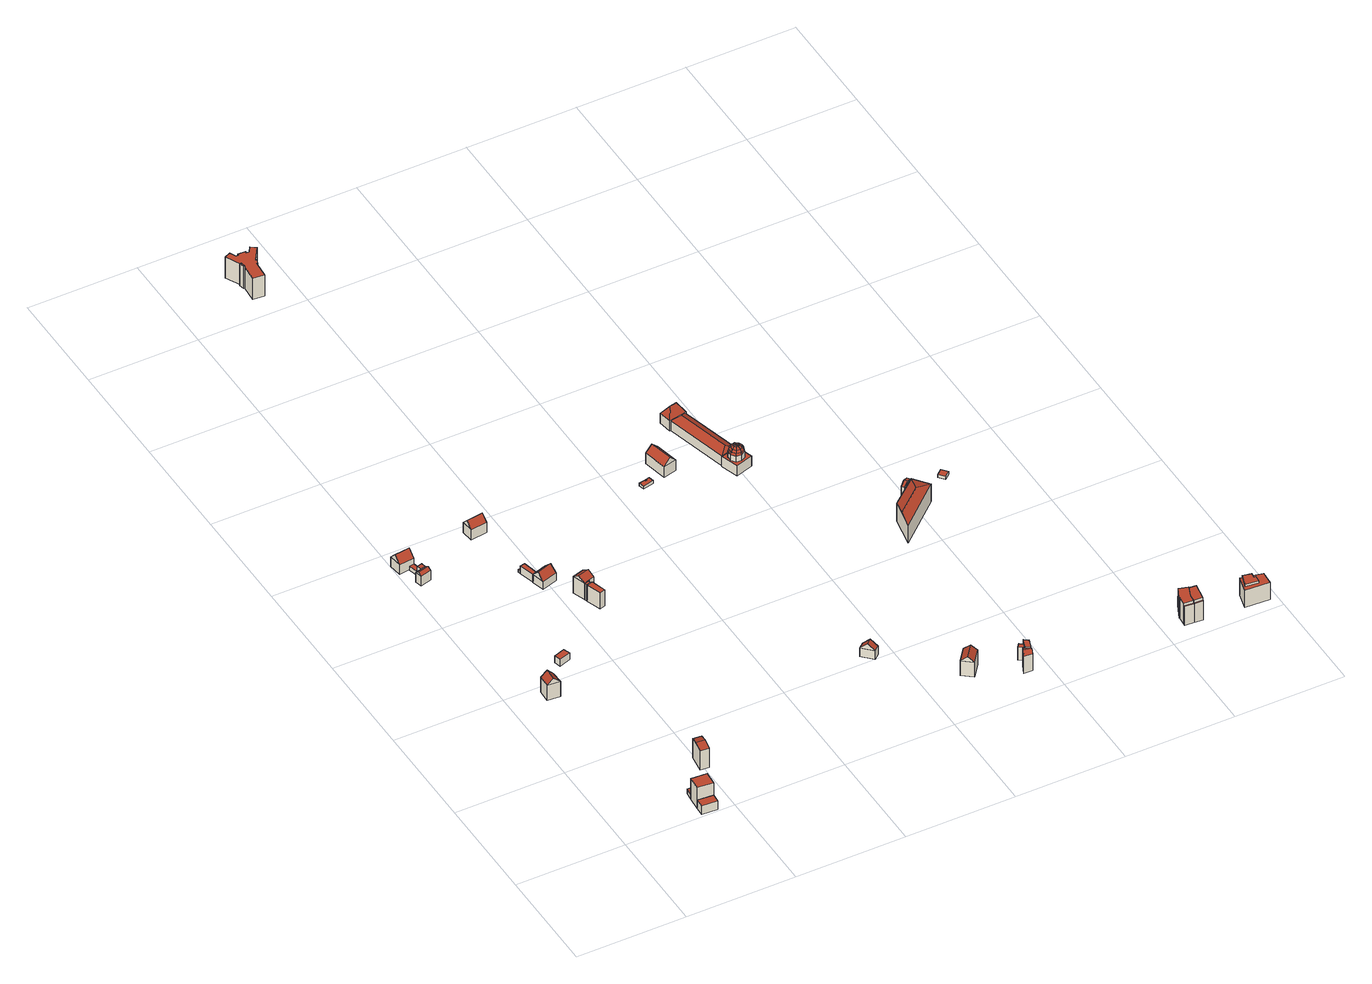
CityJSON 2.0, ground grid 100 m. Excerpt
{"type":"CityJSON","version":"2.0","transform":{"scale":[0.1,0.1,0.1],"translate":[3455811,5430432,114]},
"CityObjects":{
"building1":{"type":"Building","children":["building1-1","building1-2","building1-3"]},
"building1-1":{"type":"BuildingPart","attributes":{"RigdeHeight":124.01,"EavesHeight":124.01,"roofType":"1010"},"parents":["building1"],"geometry":[{"type":"MultiSurface","lod":"2","boundaries":[[[0,1,2,3]],[[4,5,1,0]],[[6,7,5,4]],[[3,2,7,6]],[[4,0,3,6]],[[1,5,7,2]]],"semantics":{"surfaces":[{"type":"WallSurface"},{"type":"RoofSurface"},{"type":"GroundSurface"}],"values":[0,0,0,0,1,2]}}]},
"building1-2":{"type":"BuildingPart","attributes":{"RigdeHeight":136.89,"EavesHeight":136.89,"roofType":"1000"},"parents":["building1"],"geometry":[{"type":"MultiSurface","lod":"2","boundaries":[[[8,5,7,9]],[[10,11,5,8]],[[12,13,11,10]],[[9,7,13,12]],[[10,8,9,12]],[[5,11,13,7]]],"semantics":{"surfaces":[{"type":"WallSurface"},{"type":"RoofSurface"},{"type":"GroundSurface"}],"values":[0,0,0,0,1,2]}}]},
"building1-3":{"type":"BuildingPart","attributes":{"RigdeHeight":120.21,"EavesHeight":120.21,"roofType":"1000"},"parents":["building1"],"geometry":[{"type":"MultiSurface","lod":"2","boundaries":[[[14,15,16,17]],[[18,13,15,14]],[[19,11,13,18]],[[17,16,11,19]],[[18,14,17,19]],[[15,13,11,16]]],"semantics":{"surfaces":[{"type":"WallSurface"},{"type":"RoofSurface"},{"type":"GroundSurface"}],"values":[0,0,0,0,1,2]}}]},
"building2":{"type":"Building","attributes":{"RigdeHeight":136.35,"EavesHeight":130.81,"roofType":"1030"},"geometry":[{"type":"MultiSurface","lod":"2","boundaries":[[[20,21,22,23]],[[24,25,21,20]],[[26,27,25,24]],[[23,22,27,26]],[[20,28,24]],[[26,29,23]],[[23,29,28,20]],[[24,28,29,26]],[[21,25,27,22]]],"semantics":{"surfaces":[{"type":"WallSurface"},{"type":"RoofSurface"},{"type":"GroundSurface"}],"values":[0,0,0,0,0,0,1,1,2]}}]},
"building3":{"type":"Building","children":["building3-1","building3-2","building3-3","building3-4"]},
"building3-1":{"type":"BuildingPart","attributes":{"RigdeHeight":132.1,"EavesHeight":125.34,"roofType":"1030"},"parents":["building3"],"geometry":[{"type":"MultiSurface","lod":"2","boundaries":[[[30,31,32,33]],[[34,35,31,30]],[[36,37,35,34]],[[33,32,37,36]],[[30,38,34]],[[36,39,33]],[[33,39,38,30]],[[34,38,39,36]],[[31,35,37,32]]],"semantics":{"surfaces":[{"type":"WallSurface"},{"type":"RoofSurface"},{"type":"GroundSurface"}],"values":[0,0,0,0,0,0,1,1,2]}}]},
"building3-2":{"type":"BuildingPart","attributes":{"RigdeHeight":119.69,"EavesHeight":119.69,"roofType":"1000"},"parents":["building3"],"geometry":[{"type":"MultiSurface","lod":"2","boundaries":[[[40,41,42,43]],[[44,45,41,40]],[[46,47,45,44]],[[43,42,47,46]],[[44,40,43,46]],[[41,45,47,42]]],"semantics":{"surfaces":[{"type":"WallSurface"},{"type":"RoofSurface"},{"type":"GroundSurface"}],"values":[0,0,0,0,1,2]}}]},
"building3-3":{"type":"BuildingPart","attributes":{"RigdeHeight":125.83,"EavesHeight":125.83,"roofType":"1000"},"parents":["building3"],"geometry":[{"type":"MultiSurface","lod":"2","boundaries":[[[48,49,42,50]],[[51,52,49,48]],[[53,54,52,51]],[[50,42,54,53]],[[51,48,50,53]],[[49,52,54,42]]],"semantics":{"surfaces":[{"type":"WallSurface"},{"type":"RoofSurface"},{"type":"GroundSurface"}],"values":[0,0,0,0,1,2]}}]},
"building3-4":{"type":"BuildingPart","attributes":{"RigdeHeight":127.52,"EavesHeight":125.55,"roofType":"1030"},"parents":["building3"],"geometry":[{"type":"MultiSurface","lod":"2","boundaries":[[[55,56,57,58]],[[59,60,56,55]],[[61,62,60,59]],[[58,57,62,61]],[[55,63,59]],[[61,64,58]],[[58,64,63,55]],[[59,63,64,61]],[[56,60,62,57]]],"semantics":{"surfaces":[{"type":"WallSurface"},{"type":"RoofSurface"},{"type":"GroundSurface"}],"values":[0,0,0,0,0,0,1,1,2]}}]},
"building4":{"type":"Building","children":["building4-1","building4-2","building4-3"]},
"building4-1":{"type":"BuildingPart","attributes":{"RigdeHeight":123.1,"EavesHeight":123.1,"roofType":"1000"},"parents":["building4"],"geometry":[{"type":"MultiSurface","lod":"2","boundaries":[[[65,66,67,68]],[[69,70,66,65]],[[71,72,70,69]],[[73,74,72,71]],[[75,76,74,73]],[[68,67,76,75]],[[73,71,69,65,68,75]],[[66,70,72,74,76,67]]],"semantics":{"surfaces":[{"type":"WallSurface"},{"type":"RoofSurface"},{"type":"GroundSurface"}],"values":[0,0,0,0,0,0,1,2]}}]},
"building4-2":{"type":"BuildingPart","attributes":{"RigdeHeight":137.55,"EavesHeight":135.05,"roofType":"1030"},"parents":["building4"],"geometry":[{"type":"MultiSurface","lod":"2","boundaries":[[[77,78,79,80]],[[81,82,78,77]],[[83,84,82,81]],[[80,79,84,83]],[[77,85,81]],[[83,86,80]],[[80,86,85,77]],[[81,85,86,83]],[[78,82,84,79]]],"semantics":{"surfaces":[{"type":"WallSurface"},{"type":"RoofSurface"},{"type":"GroundSurface"}],"values":[0,0,0,0,0,0,1,1,2]}}]},
"building4-3":{"type":"BuildingPart","attributes":{"RigdeHeight":123.06,"EavesHeight":123.06,"roofType":"1000"},"parents":["building4"],"geometry":[{"type":"MultiSurface","lod":"2","boundaries":[[[87,88,76,75]],[[89,90,88,87]],[[91,78,90,89]],[[75,76,78,91]],[[89,87,75,91]],[[88,90,78,76]]],"semantics":{"surfaces":[{"type":"WallSurface"},{"type":"RoofSurface"},{"type":"GroundSurface"}],"values":[0,0,0,0,1,2]}}]},
"building5":{"type":"Building","attributes":{"RigdeHeight":122.66,"EavesHeight":122.66,"roofType":"1000"},"geometry":[{"type":"MultiSurface","lod":"2","boundaries":[[[92,93,94,95]],[[96,97,93,92]],[[98,99,97,96]],[[95,94,99,98]],[[96,92,95,98]],[[93,97,99,94]]],"semantics":{"surfaces":[{"type":"WallSurface"},{"type":"RoofSurface"},{"type":"GroundSurface"}],"values":[0,0,0,0,1,2]}}]},
"building6":{"type":"Building","children":["building6-1","building6-2","building6-3"]},
"building6-1":{"type":"BuildingPart","attributes":{"RigdeHeight":118.6,"EavesHeight":118.6,"roofType":"1000"},"parents":["building6"],"geometry":[{"type":"MultiSurface","lod":"2","boundaries":[[[100,101,102,103]],[[104,105,101,100]],[[106,107,105,104]],[[103,102,107,106]],[[104,100,103,106]],[[101,105,107,102]]],"semantics":{"surfaces":[{"type":"WallSurface"},{"type":"RoofSurface"},{"type":"GroundSurface"}],"values":[0,0,0,0,1,2]}}]},
"building6-2":{"type":"BuildingPart","attributes":{"RigdeHeight":123.6,"EavesHeight":123.6,"roofType":"1000"},"parents":["building6"],"geometry":[{"type":"MultiSurface","lod":"2","boundaries":[[[108,109,110,111]],[[112,113,109,108]],[[114,115,113,112]],[[111,110,115,114]],[[112,108,111,114]],[[109,113,115,110]]],"semantics":{"surfaces":[{"type":"WallSurface"},{"type":"RoofSurface"},{"type":"GroundSurface"}],"values":[0,0,0,0,1,2]}}]},
"building6-3":{"type":"BuildingPart","attributes":{"RigdeHeight":129.82,"EavesHeight":123.6,"roofType":"1030"},"parents":["building6"],"geometry":[{"type":"MultiSurface","lod":"2","boundaries":[[[116,117,118,119]],[[112,120,117,116]],[[121,122,120,112]],[[119,118,122,121]],[[116,123,112]],[[121,124,119]],[[119,124,123,116]],[[112,123,124,121]],[[117,120,122,118]]],"semantics":{"surfaces":[{"type":"WallSurface"},{"type":"RoofSurface"},{"type":"GroundSurface"}],"values":[0,0,0,0,0,0,1,1,2]}}]},
"building7":{"type":"Building","attributes":{"RigdeHeight":130.98,"EavesHeight":124.61,"roofType":"1030"},"geometry":[{"type":"MultiSurface","lod":"2","boundaries":[[[125,126,127,128]],[[129,130,126,125]],[[131,132,130,129]],[[128,127,132,131]],[[125,133,129]],[[131,134,128]],[[128,134,133,125]],[[129,133,134,131]],[[126,130,132,127]]],"semantics":{"surfaces":[{"type":"WallSurface"},{"type":"RoofSurface"},{"type":"GroundSurface"}],"values":[0,0,0,0,0,0,1,1,2]}}]},
"building8":{"type":"Building","children":["building8-1","building8-2","building8-3"]},
"building8-1":{"type":"BuildingPart","attributes":{"RigdeHeight":136.85,"EavesHeight":132.48,"roofType":"1030"},"parents":["building8"],"geometry":[{"type":"MultiSurface","lod":"2","boundaries":[[[135,136,137,138]],[[139,140,136,135]],[[141,142,140,139]],[[138,137,142,141]],[[135,143,139]],[[141,144,138]],[[138,144,143,135]],[[139,143,144,141]],[[136,140,142,137]]],"semantics":{"surfaces":[{"type":"WallSurface"},{"type":"RoofSurface"},{"type":"GroundSurface"}],"values":[0,0,0,0,0,0,1,1,2]}}]},
"building8-2":{"type":"BuildingPart","attributes":{"RigdeHeight":132.48,"EavesHeight":132.48,"roofType":"1000"},"parents":["building8"],"geometry":[{"type":"MultiSurface","lod":"2","boundaries":[[[145,146,147,148]],[[149,150,146,145]],[[151,152,150,149]],[[141,142,152,151]],[[148,147,142,141]],[[151,149,145,148,141]],[[146,150,152,142,147]]],"semantics":{"surfaces":[{"type":"WallSurface"},{"type":"RoofSurface"},{"type":"GroundSurface"}],"values":[0,0,0,0,0,1,2]}}]},
"building8-3":{"type":"BuildingPart","attributes":{"RigdeHeight":132.48,"EavesHeight":132.48,"roofType":"1000"},"parents":["building8"],"geometry":[{"type":"MultiSurface","lod":"2","boundaries":[[[153,154,155,156]],[[157,158,154,153]],[[159,160,158,157]],[[151,152,160,159]],[[156,155,152,151]],[[159,157,153,156,151]],[[154,158,160,152,155]]],"semantics":{"surfaces":[{"type":"WallSurface"},{"type":"RoofSurface"},{"type":"GroundSurface"}],"values":[0,0,0,0,0,1,2]}}]},
"building9":{"type":"Building","children":["building9-1","building9-2"]},
"building9-1":{"type":"BuildingPart","attributes":{"RigdeHeight":137.05,"EavesHeight":137.05,"roofType":"1000"},"parents":["building9"],"geometry":[{"type":"MultiSurface","lod":"2","boundaries":[[[161,162,163,164]],[[165,166,162,161]],[[167,168,166,165]],[[169,170,168,167]],[[171,172,170,169]],[[173,174,172,171]],[[175,176,174,173]],[[177,178,176,175]],[[179,180,178,177]],[[181,182,180,179]],[[183,184,182,181]],[[185,186,184,183]],[[187,188,186,185]],[[189,190,188,187]],[[191,192,190,189]],[[193,194,192,191]],[[195,196,194,193]],[[164,163,196,195]],[[193,191,189,187,185,183,181,179,177,175,173,171,169,167,165,161,164,195]],[[162,166,168,170,172,174,176,178,180,182,184,186,188,190,192,194,196,163]]],"semantics":{"surfaces":[{"type":"WallSurface"},{"type":"RoofSurface"},{"type":"GroundSurface"}],"values":[0,0,0,0,0,0,0,0,0,0,0,0,0,0,0,0,0,0,1,2]}}]},
"building9-2":{"type":"BuildingPart","attributes":{"RigdeHeight":138.55,"EavesHeight":138.55,"roofType":"1000"},"parents":["building9"],"geometry":[{"type":"MultiSurface","lod":"2","boundaries":[[[197,198,163,199]],[[200,201,198,197]],[[202,162,201,200]],[[199,163,162,202]],[[200,197,199,202]],[[198,201,162,163]]],"semantics":{"surfaces":[{"type":"WallSurface"},{"type":"RoofSurface"},{"type":"GroundSurface"}],"values":[0,0,0,0,1,2]}}]},
"building10":{"type":"Building","attributes":{"RigdeHeight":129.61,"EavesHeight":123.92,"roofType":"1030"},"geometry":[{"type":"MultiSurface","lod":"2","boundaries":[[[203,204,205,206]],[[207,208,204,203]],[[209,210,208,207]],[[206,205,210,209]],[[203,211,207]],[[209,212,206]],[[206,212,211,203]],[[207,211,212,209]],[[204,208,210,205]]],"semantics":{"surfaces":[{"type":"WallSurface"},{"type":"RoofSurface"},{"type":"GroundSurface"}],"values":[0,0,0,0,0,0,1,1,2]}}]},
"building11":{"type":"Building","children":["building11-1","building11-2"]},
"building11-1":{"type":"BuildingPart","attributes":{"RigdeHeight":132.7,"EavesHeight":126.65,"roofType":"1030"},"parents":["building11"],"geometry":[{"type":"MultiSurface","lod":"2","boundaries":[[[213,214,215,216]],[[217,218,214,213]],[[219,220,218,217]],[[216,215,220,219]],[[213,221,217]],[[219,222,216]],[[216,222,221,213]],[[217,221,222,219]],[[214,218,220,215]]],"semantics":{"surfaces":[{"type":"WallSurface"},{"type":"RoofSurface"},{"type":"GroundSurface"}],"values":[0,0,0,0,0,0,1,1,2]}}]},
"building11-2":{"type":"BuildingPart","attributes":{"RigdeHeight":118.6,"EavesHeight":118.6,"roofType":"1000"},"parents":["building11"],"geometry":[{"type":"MultiSurface","lod":"2","boundaries":[[[223,224,225,226]],[[227,228,224,223]],[[229,230,228,227]],[[231,232,230,229]],[[233,234,232,231]],[[235,236,234,233]],[[237,238,236,235]],[[226,225,238,237]],[[235,233,231,229,227,223,226,237]],[[224,228,230,232,234,236,238,225]]],"semantics":{"surfaces":[{"type":"WallSurface"},{"type":"RoofSurface"},{"type":"GroundSurface"}],"values":[0,0,0,0,0,0,0,0,1,2]}}]},
"building12":{"type":"Building","attributes":{"RigdeHeight":134.69,"EavesHeight":130.04,"roofType":"1030"},"geometry":[{"type":"MultiSurface","lod":"2","boundaries":[[[239,240,241,242]],[[243,244,240,239]],[[245,246,244,243]],[[242,241,246,245]],[[239,247,243]],[[245,248,242]],[[242,248,247,239]],[[243,247,248,245]],[[240,244,246,241]]],"semantics":{"surfaces":[{"type":"WallSurface"},{"type":"RoofSurface"},{"type":"GroundSurface"}],"values":[0,0,0,0,0,0,1,1,2]}}]},
"building13":{"type":"Building","children":["building13-1","building13-2","building13-3"]},
"building13-1":{"type":"BuildingPart","attributes":{"RigdeHeight":134.76,"EavesHeight":132.61,"roofType":"1030"},"parents":["building13"],"geometry":[{"type":"MultiSurface","lod":"2","boundaries":[[[249,250,251,252]],[[253,254,250,249]],[[255,256,254,253]],[[252,251,256,255]],[[249,257,253]],[[255,258,252]],[[252,258,257,249]],[[253,257,258,255]],[[250,254,256,251]]],"semantics":{"surfaces":[{"type":"WallSurface"},{"type":"RoofSurface"},{"type":"GroundSurface"}],"values":[0,0,0,0,0,0,1,1,2]}}]},
"building13-2":{"type":"BuildingPart","attributes":{"RigdeHeight":133.15,"EavesHeight":133.15,"roofType":"1000"},"parents":["building13"],"geometry":[{"type":"MultiSurface","lod":"2","boundaries":[[[259,260,261,262]],[[263,264,260,259]],[[265,256,264,263]],[[262,261,256,265]],[[263,259,262,265]],[[260,264,256,261]]],"semantics":{"surfaces":[{"type":"WallSurface"},{"type":"RoofSurface"},{"type":"GroundSurface"}],"values":[0,0,0,0,1,2]}}]},
"building13-3":{"type":"BuildingPart","attributes":{"RigdeHeight":128.46,"EavesHeight":128.46,"roofType":"1000"},"parents":["building13"],"geometry":[{"type":"MultiSurface","lod":"2","boundaries":[[[266,267,268,269]],[[270,271,267,266]],[[272,273,271,270]],[[269,268,273,272]],[[270,266,269,272]],[[267,271,273,268]]],"semantics":{"surfaces":[{"type":"WallSurface"},{"type":"RoofSurface"},{"type":"GroundSurface"}],"values":[0,0,0,0,1,2]}}]},
"building14":{"type":"Building","children":["building14-1","building14-2","building14-3","building14-4"]},
"building14-1":{"type":"BuildingPart","attributes":{"RigdeHeight":134.77,"EavesHeight":125.99,"roofType":"1040"},"parents":["building14"],"geometry":[{"type":"MultiSurface","lod":"2","boundaries":[[[274,275,276,277]],[[278,279,275,274]],[[280,281,279,278]],[[277,276,281,280]],[[274,282,278]],[[280,283,277]],[[277,283,282,274]],[[278,282,283,280]],[[275,279,281,276]]],"semantics":{"surfaces":[{"type":"WallSurface"},{"type":"RoofSurface"},{"type":"GroundSurface"}],"values":[0,0,0,0,1,1,1,1,2]}}]},
"building14-2":{"type":"BuildingPart","attributes":{"RigdeHeight":129.94,"EavesHeight":125.77,"roofType":"1040"},"parents":["building14"],"geometry":[{"type":"MultiSurface","lod":"2","boundaries":[[[284,285,286,287]],[[288,289,285,284]],[[290,291,289,288]],[[287,286,291,290]],[[284,292,288]],[[290,293,287]],[[287,293,292,284]],[[288,292,293,290]],[[285,289,291,286]]],"semantics":{"surfaces":[{"type":"WallSurface"},{"type":"RoofSurface"},{"type":"GroundSurface"}],"values":[0,0,0,0,1,1,1,1,2]}}]},
"building14-3":{"type":"BuildingPart","attributes":{"RigdeHeight":126.17,"EavesHeight":126.17,"roofType":"1010"},"parents":["building14"],"geometry":[{"type":"MultiSurface","lod":"2","boundaries":[[[294,295,296,297]],[[298,299,295,294]],[[300,301,299,298]],[[297,296,301,300]],[[298,294,297,300]],[[295,299,301,296]]],"semantics":{"surfaces":[{"type":"WallSurface"},{"type":"RoofSurface"},{"type":"GroundSurface"}],"values":[0,0,0,0,1,2]}}]},
"building14-4":{"type":"BuildingPart","attributes":{"RigdeHeight":138.59,"EavesHeight":132.21,"roofType":"1130"},"parents":["building14"],"geometry":[{"type":"MultiSurface","lod":"2","boundaries":[[[302,303,304,305]],[[306,307,303,302]],[[308,309,307,306]],[[310,311,309,308]],[[312,313,311,310]],[[314,315,313,312]],[[316,317,315,314]],[[318,319,317,316]],[[305,304,319,318]],[[320,321,322]],[[321,323,322]],[[323,324,322]],[[324,325,322]],[[325,326,322]],[[326,327,322]],[[327,328,322]],[[328,329,322]],[[329,320,322]],[[330,331,321,320]],[[331,332,323,321]],[[332,333,324,323]],[[333,334,325,324]],[[334,335,326,325]],[[335,336,327,326]],[[336,337,328,327]],[[337,338,329,328]],[[338,330,320,329]],[[339,340,331,330]],[[340,341,332,331]],[[341,342,333,332]],[[342,343,334,333]],[[343,344,335,334]],[[344,345,336,335]],[[345,346,337,336]],[[346,347,338,337]],[[347,339,330,338]],[[318,316,340,339]],[[316,314,341,340]],[[314,312,342,341]],[[312,310,343,342]],[[310,308,344,343]],[[308,306,345,344]],[[306,302,346,345]],[[302,305,347,346]],[[305,318,339,347]],[[303,307,309,311,313,315,317,319,304]]],"semantics":{"surfaces":[{"type":"WallSurface"},{"type":"RoofSurface"},{"type":"GroundSurface"}],"values":[0,0,0,0,0,0,0,0,0,1,1,1,1,1,1,1,1,1,1,1,1,1,1,1,1,1,1,1,1,1,1,1,1,1,1,1,1,1,1,1,1,1,1,1,1,2]}}]},
"building15":{"type":"Building","children":["building15-1","building15-2"]},
"building15-1":{"type":"BuildingPart","attributes":{"RigdeHeight":136.65,"EavesHeight":133.49,"roofType":"1130"},"parents":["building15"],"geometry":[{"type":"MultiSurface","lod":"2","boundaries":[[[348,349,350,351]],[[352,353,349,348]],[[354,355,353,352]],[[351,350,355,354]],[[348,356,352]],[[354,357,351]],[[351,357,356,348]],[[352,356,357,354]],[[349,353,355,350]]],"semantics":{"surfaces":[{"type":"WallSurface"},{"type":"RoofSurface"},{"type":"GroundSurface"}],"values":[0,0,0,0,1,0,1,1,2]}}]},
"building15-2":{"type":"BuildingPart","attributes":{"RigdeHeight":136.66,"EavesHeight":134.45,"roofType":"1030"},"parents":["building15"],"geometry":[{"type":"MultiSurface","lod":"2","boundaries":[[[358,359,360,361]],[[362,363,359,358]],[[364,365,363,362]],[[361,360,365,364]],[[358,366,362]],[[364,367,361]],[[361,367,366,358]],[[362,366,367,364]],[[359,363,365,360]]],"semantics":{"surfaces":[{"type":"WallSurface"},{"type":"RoofSurface"},{"type":"GroundSurface"}],"values":[0,0,0,0,0,0,1,1,2]}}]},
"building16":{"type":"Building","attributes":{"RigdeHeight":118.58,"EavesHeight":118.58,"roofType":"1010"},"geometry":[{"type":"MultiSurface","lod":"2","boundaries":[[[368,369,370,371]],[[372,373,369,368]],[[374,375,373,372]],[[371,370,375,374]],[[372,368,371,374]],[[369,373,375,370]]],"semantics":{"surfaces":[{"type":"WallSurface"},{"type":"RoofSurface"},{"type":"GroundSurface"}],"values":[0,0,0,0,1,2]}}]},
"building17":{"type":"Building","children":["building17-1","building17-2","building17-3"]},
"building17-1":{"type":"BuildingPart","attributes":{"RigdeHeight":123.99,"EavesHeight":123.99,"roofType":"1000"},"parents":["building17"],"geometry":[{"type":"MultiSurface","lod":"2","boundaries":[[[376,377,378,379]],[[380,381,377,376]],[[382,383,381,380]],[[379,378,383,382]],[[380,376,379,382]],[[377,381,383,378]]],"semantics":{"surfaces":[{"type":"WallSurface"},{"type":"RoofSurface"},{"type":"GroundSurface"}],"values":[0,0,0,0,1,2]}}]},
"building17-2":{"type":"BuildingPart","attributes":{"RigdeHeight":136.71,"EavesHeight":136.71,"roofType":"1000"},"parents":["building17"],"geometry":[{"type":"MultiSurface","lod":"2","boundaries":[[[384,385,386,387]],[[388,389,385,384]],[[390,391,389,388]],[[392,393,391,390]],[[394,395,393,392]],[[396,397,395,394]],[[387,386,397,396]],[[394,392,390,388,384,387,396]],[[385,389,391,393,395,397,386]]],"semantics":{"surfaces":[{"type":"WallSurface"},{"type":"RoofSurface"},{"type":"GroundSurface"}],"values":[0,0,0,0,0,0,0,1,2]}}]},
"building17-3":{"type":"BuildingPart","attributes":{"RigdeHeight":134.49,"EavesHeight":134.49,"roofType":"1000"},"parents":["building17"],"geometry":[{"type":"MultiSurface","lod":"2","boundaries":[[[398,399,395,400]],[[401,402,399,398]],[[403,397,402,401]],[[400,395,397,403]],[[401,398,400,403]],[[399,402,397,395]]],"semantics":{"surfaces":[{"type":"WallSurface"},{"type":"RoofSurface"},{"type":"GroundSurface"}],"values":[0,0,0,0,1,2]}}]},
"building18":{"type":"Building","children":["building18-1","building18-2"]},
"building18-1":{"type":"BuildingPart","attributes":{"RigdeHeight":136.71,"EavesHeight":136.71,"roofType":"1000"},"parents":["building18"],"geometry":[{"type":"MultiSurface","lod":"2","boundaries":[[[404,405,406,407]],[[392,393,405,404]],[[408,409,393,392]],[[410,411,409,408]],[[407,406,411,410]],[[408,392,404,407,410]],[[405,393,409,411,406]]],"semantics":{"surfaces":[{"type":"WallSurface"},{"type":"RoofSurface"},{"type":"GroundSurface"}],"values":[0,0,0,0,0,1,2]}}]},
"building18-2":{"type":"BuildingPart","attributes":{"RigdeHeight":134.49,"EavesHeight":134.49,"roofType":"1000"},"parents":["building18"],"geometry":[{"type":"MultiSurface","lod":"2","boundaries":[[[398,399,412,413]],[[414,405,399,398]],[[415,406,405,414]],[[413,412,406,415]],[[414,398,413,415]],[[399,405,406,412]]],"semantics":{"surfaces":[{"type":"WallSurface"},{"type":"RoofSurface"},{"type":"GroundSurface"}],"values":[0,0,0,0,1,2]}}]},
"building19":{"type":"Building","children":["building19-1","building19-2"]},
"building19-1":{"type":"BuildingPart","attributes":{"RigdeHeight":132.81,"EavesHeight":132.81,"roofType":"1010"},"parents":["building19"],"geometry":[{"type":"MultiSurface","lod":"2","boundaries":[[[416,417,418,419]],[[420,421,417,416]],[[422,423,421,420]],[[419,418,423,422]],[[420,416,419,422]],[[417,421,423,418]]],"semantics":{"surfaces":[{"type":"WallSurface"},{"type":"RoofSurface"},{"type":"GroundSurface"}],"values":[0,0,0,0,1,2]}}]},
"building19-2":{"type":"BuildingPart","attributes":{"RigdeHeight":134.95,"EavesHeight":134.95,"roofType":"1000"},"parents":["building19"],"geometry":[{"type":"MultiSurface","lod":"2","boundaries":[[[424,425,426,427]],[[428,429,425,424]],[[430,431,429,428]],[[432,433,431,430]],[[434,435,433,432]],[[436,437,435,434]],[[427,426,437,436]],[[434,432,430,428,424,427,436]],[[425,429,431,433,435,437,426]]],"semantics":{"surfaces":[{"type":"WallSurface"},{"type":"RoofSurface"},{"type":"GroundSurface"}],"values":[0,0,0,0,0,0,0,1,2]}}]}
},
"vertices":[
[708,18,100],[708,18,11],[850,8,11],[850,8,100],[714,100,100],[714,100,11],[856,87,100],[856,87,11],
[714,100,229],[856,87,229],[723,222,229],[723,222,11],[866,213,229],[866,213,11],
[871,282,62],[871,282,11],[729,293,11],[729,293,62],[866,213,62],[723,222,62],
[420,1813,168],[420,1813,11],[417,1930,11],[417,1930,168],[303,1821,168],[303,1821,11],[311,1938,168],[311,1938,11],[361,1817,223],[364,1934,223],
[139,3863,113],[139,3863,14],[2,3846,14],[2,3846,113],[155,3742,113],[155,3742,14],[18,3725,113],[18,3725,14],[147,3803,181],[10,3786,181],
[134,3641,57],[134,3641,14],[176,3651,14],[176,3651,57],[111,3737,57],[111,3737,14],[153,3742,57],[153,3742,14],
[186,3608,118],[186,3608,14],[176,3651,118],[137,3595,118],[137,3595,14],[127,3640,118],[127,3640,14],
[100,3520,115],[100,3520,15],[202,3546,15],[202,3546,115],[85,3582,115],[85,3582,15],[186,3608,115],[186,3608,15],[92,3551,135],[194,3577,135],
[1009,692,91],[1009,692,11],[1005,653,11],[1005,653,91],[1042,690,91],[1042,690,11],[1042,686,91],[1042,686,11],[1118,680,91],[1118,680,11],[1094,645,91],[1094,645,11],
[1057,648,211],[1057,648,11],[980,656,11],[980,656,211],[1040,487,211],[1040,487,11],[960,493,211],[960,493,11],[1048,568,235],[970,574,235],
[1053,584,91],[1053,584,11],[1050,583,91],[1050,583,11],[1057,648,91],
[594,2129,87],[594,2129,15],[700,2163,15],[700,2163,87],[576,2190,87],[576,2190,15],[676,2224,87],[676,2224,15],
[900,3299,46],[900,3299,18],[855,3288,18],[855,3288,46],[905,3277,46],[905,3277,18],[860,3266,46],[860,3266,18],
[936,3138,96],[936,3138,17],[905,3277,17],[905,3277,96],[897,3125,96],[897,3125,17],[860,3266,96],[860,3266,17],
[927,3009,96],[927,3009,15],[1069,3054,15],[1069,3054,96],[897,3125,15],[1031,3170,96],[1031,3170,15],[912,3067,158],[1050,3112,158],
[860,3955,106],[860,3955,3],[711,3936,3],[711,3936,106],[875,3845,106],[875,3845,3],[725,3827,106],[725,3827,3],[868,3900,170],[718,3882,170],
[1223,2892,185],[1223,2892,15],[1117,2858,15],[1117,2858,185],[1260,2778,185],[1260,2778,15],[1155,2742,185],[1155,2742,15],[1241,2835,229],[1136,2800,229],
[1197,2748,185],[1197,2748,15],[1210,2761,15],[1210,2761,185],[1204,2728,185],[1204,2728,15],[1163,2718,185],[1163,2718,15],
[1220,2727,185],[1220,2727,15],[1215,2731,15],[1215,2731,185],[1260,2598,185],[1260,2598,15],[1209,2581,185],[1209,2581,15],
[617,7408,231],[617,7408,12],[626,7362,12],[626,7362,231],[550,7545,231],[550,7545,12],[604,7571,231],[604,7571,12],[631,7517,231],[631,7517,12],[655,7515,231],[655,7515,12],[656,7531,231],[656,7531,12],[724,7526,231],[724,7526,12],[723,7511,231],[723,7511,12],[747,7509,231],[747,7509,12],[781,7559,231],[781,7559,12],[830,7525,231],[830,7525,12],[745,7399,231],[745,7399,12],[755,7396,231],[755,7396,12],[740,7351,231],[740,7351,12],[730,7355,231],[730,7355,12],[719,7202,231],[719,7202,12],[616,7210,231],[616,7210,12],
[616,7360,246],[616,7360,12],[626,7362,246],[606,7406,246],[606,7406,12],[617,7408,246],
[2829,987,99],[2829,987,10],[2879,1029,10],[2879,1029,99],[2741,1082,99],[2741,1082,10],[2789,1123,99],[2789,1123,10],[2785,1034,156],[2834,1076,156],
[2551,3757,127],[2551,3757,14],[2503,3970,14],[2503,3970,127],[2431,3729,127],[2431,3729,14],[2382,3948,127],[2382,3948,14],[2491,3743,187],[2442,3959,187],
[2205,3734,46],[2205,3734,17],[2216,3683,17],[2216,3683,46],[2264,3747,46],[2264,3747,17],[2266,3736,46],[2266,3736,17],[2276,3738,46],[2276,3738,17],[2273,3749,46],[2273,3749,17],[2306,3756,46],[2306,3756,17],[2316,3706,46],[2316,3706,17],
[3423,615,160],[3423,615,7],[3329,495,7],[3329,495,160],[3516,541,160],[3516,541,7],[3422,421,160],[3422,421,7],[3470,578,207],[3376,458,207],
[3783,270,186],[3783,270,8],[3862,263,8],[3862,263,186],[3824,363,186],[3824,363,8],[3887,339,186],[3887,339,8],[3803,317,208],[3875,301,208],
[3876,443,192],[3876,443,8],[3845,358,8],[3845,358,192],[3913,415,192],[3913,415,8],[3887,339,192],
[3821,435,145],[3821,435,7],[3862,405,7],[3862,405,145],[3845,466,145],[3845,466,7],[3876,443,145],[3876,443,7],
[2742,4198,120],[2742,4198,18],[2908,4230,18],[2908,4230,120],[2721,4319,120],[2721,4319,18],[2888,4349,120],[2888,4349,18],[2783,4268,208],[2846,4280,208],
[3044,3667,118],[3044,3667,18],[2897,4228,18],[2897,4228,118],[2899,3622,118],[2899,3622,18],[2749,4200,118],[2749,4200,18],[2961,3685,159],[2833,4173,159],
[3103,3511,122],[3103,3511,17],[3053,3670,17],[3053,3670,122],[2943,3461,122],[2943,3461,17],[2891,3620,122],[2891,3620,17],
[3008,3499,182],[3008,3499,122],[3049,3522,122],[3049,3522,182],[2962,3507,182],[2962,3507,122],[2932,3543,182],[2932,3543,122],[2932,3589,182],[2932,3589,122],[2962,3625,182],[2962,3625,122],[3008,3633,182],[3008,3633,122],[3049,3610,182],[3049,3610,122],[3065,3566,182],[3065,3566,122],[3022,3566,241],[3016,3582,241],[2996,3566,246],[3001,3591,241],[2984,3588,241],[2973,3574,241],[2973,3557,241],[2984,3544,241],[3001,3541,241],[3016,3550,241],[3043,3566,227],[3032,3596,227],[3005,3612,227],[2973,3606,227],[2953,3582,227],[2953,3550,227],[2973,3525,227],[3005,3520,227],[3032,3536,227],[3058,3566,207],[3044,3606,207],[3007,3627,207],[2966,3619,207],[2938,3587,207],[2938,3545,207],[2966,3512,207],[3007,3505,207],[3044,3526,207],
[4042,2579,195],[4042,2579,13],[3792,2373,13],[3792,2373,195],[4147,2446,195],[4147,2446,13],[3743,2091,195],[3743,2091,13],[4008,2438,226],[3768,2232,226],
[3919,2525,205],[3919,2525,12],[3939,2500,12],[3939,2500,205],[4010,2597,205],[4010,2597,12],[4031,2571,205],[4031,2571,12],[3964,2561,227],[3985,2535,227],
[4333,2671,46],[4333,2671,13],[4376,2619,13],[4376,2619,46],[4384,2715,46],[4384,2715,13],[4428,2663,46],[4428,2663,13],
[5257,397,100],[5257,397,8],[5236,351,8],[5236,351,100],[5335,375,100],[5335,375,8],[5317,328,100],[5317,328,8],
[5192,254,227],[5192,254,7],[5194,253,7],[5194,253,227],[5236,351,227],[5236,351,7],[5317,328,227],[5317,328,7],[5279,233,227],[5279,233,7],[5271,164,227],[5271,164,7],[5188,173,227],[5188,173,7],
[5269,148,205],[5269,148,7],[5271,164,205],[5186,156,205],[5186,156,7],[5188,173,205],
[5271,165,227],[5271,165,7],[5352,160,7],[5352,160,227],[5313,319,227],[5313,319,7],[5379,313,227],[5379,313,7],
[5349,143,7],[5349,143,205],[5271,165,205],[5352,160,205],
[5932,97,188],[5932,97,8],[5941,221,8],[5941,221,188],[5708,115,188],[5708,115,8],[5749,265,188],[5749,265,8],
[5735,150,209],[5735,150,188],[5853,139,188],[5853,139,209],[5737,165,209],[5737,165,188],[5767,261,209],[5767,261,188],[5844,243,209],[5844,243,188],[5840,200,209],[5840,200,188],[5858,198,209],[5858,198,188]
]}
